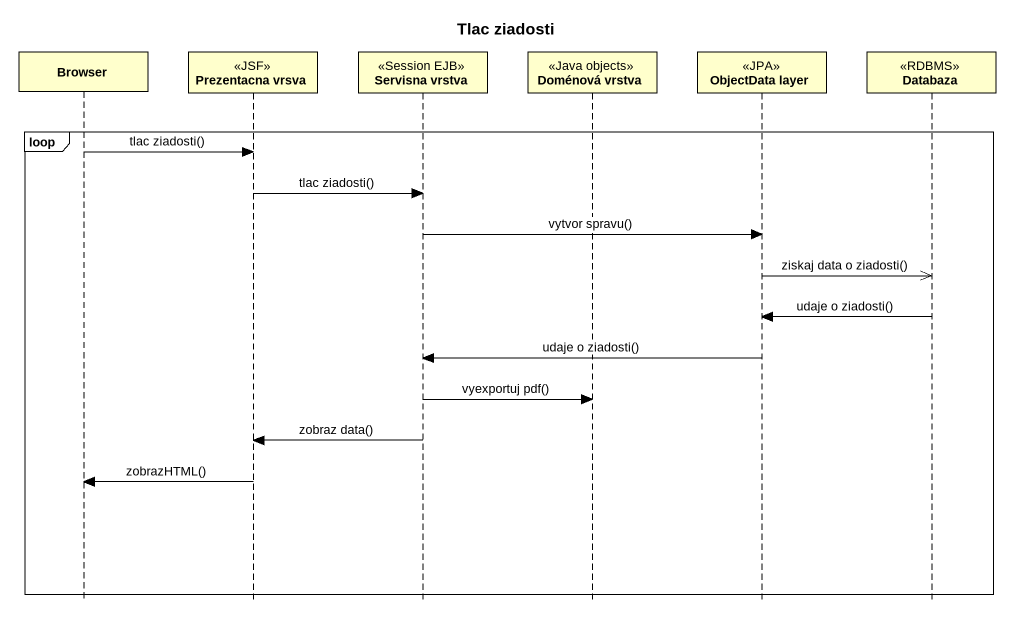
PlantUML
@startuml
title Tlac ziadosti
hide footbox
participant Browser
participant "Prezentacna vrsva" as Prezentacna_vrsva <<JSF>>
participant "Servisna vrstva" as Servisna_vrstva <<Session EJB>>
participant "Doménová vrstva" as Doménová_vrstva <<Java objects>>
participant "ObjectData layer" as ObjectData_layer <<JPA>>
participant Databaza <<RDBMS>>

loop
  Browser -> Prezentacna_vrsva : tlac ziadosti()
  Prezentacna_vrsva -> Servisna_vrstva : tlac ziadosti()
  Servisna_vrstva -> ObjectData_layer : vytvor spravu()
  ObjectData_layer ->> Databaza : ziskaj data o ziadosti()
  Databaza -> ObjectData_layer : udaje o ziadosti()
  ObjectData_layer -> Servisna_vrstva : udaje o ziadosti()
  Servisna_vrstva -> Doménová_vrstva : vyexportuj pdf()
  Servisna_vrstva -> Prezentacna_vrsva : zobraz data()
  Prezentacna_vrsva -> Browser : zobrazHTML()
end
@enduml
